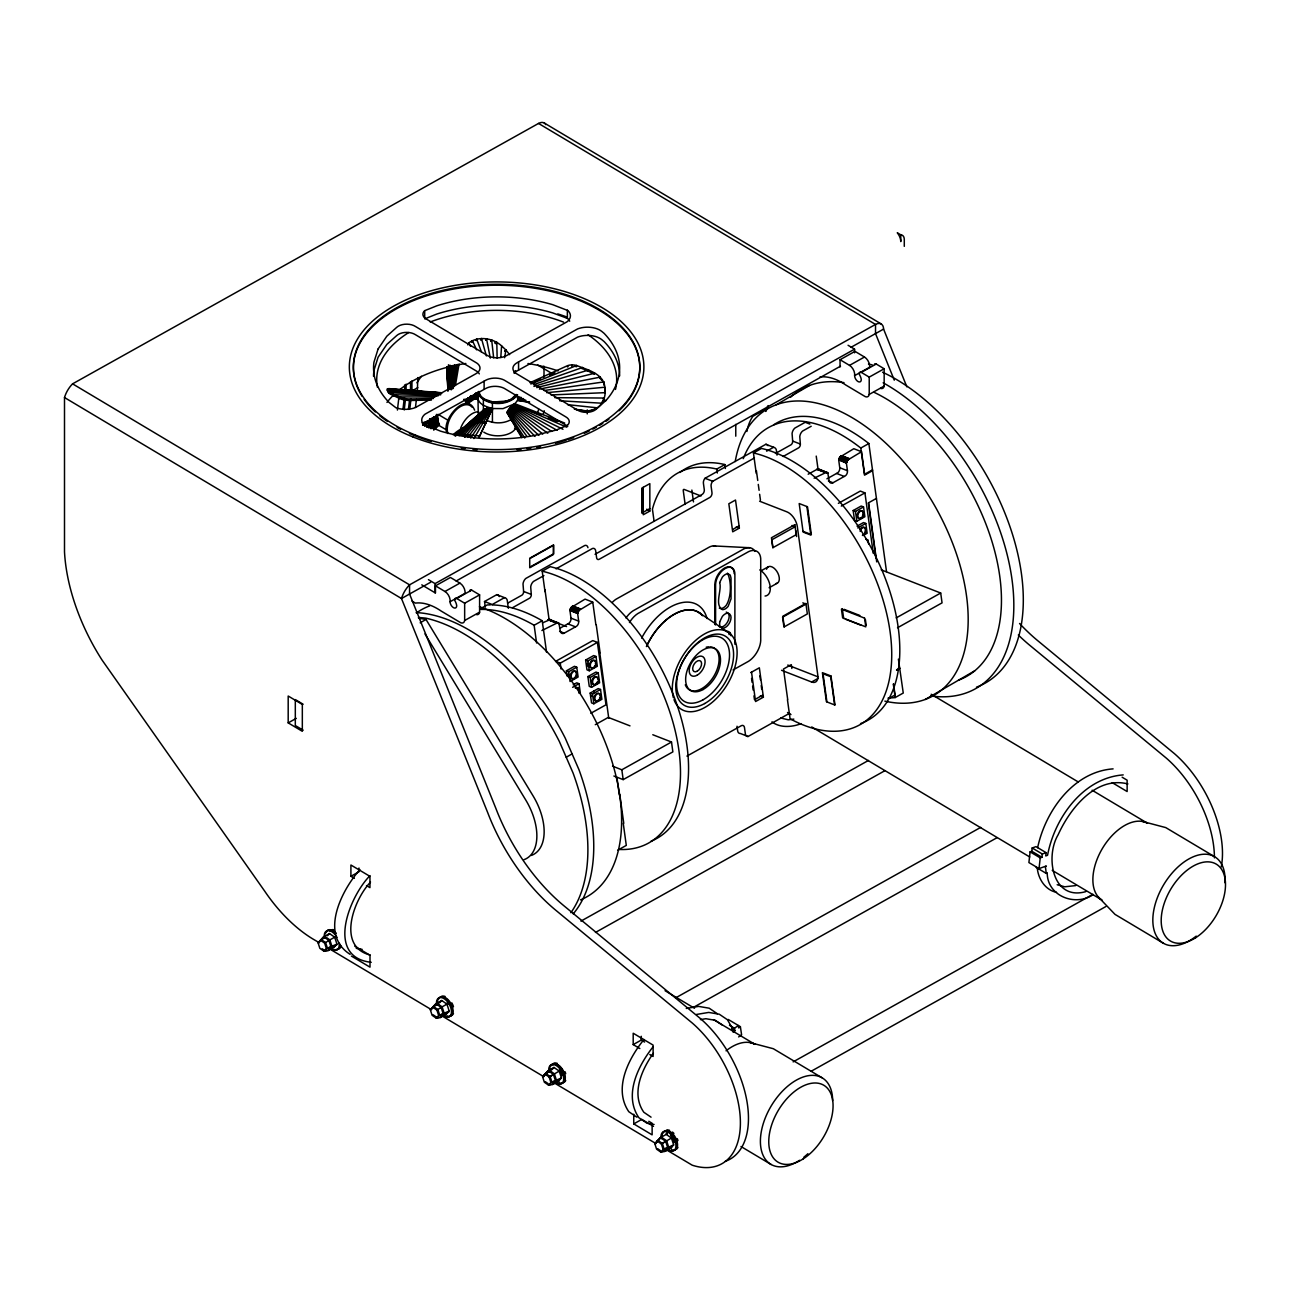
<?xml version="1.0" encoding="UTF-8"?>
<svg xmlns="http://www.w3.org/2000/svg" width="1290" height="1290" viewBox="0 0 1290 1290"><rect width="100%" height="100%" fill="white"/><g stroke="black" fill="none" stroke-linecap="round" stroke-linejoin="round"><path stroke-width="1.5" d="M397.062 390.08L387.468 388.951L390.967 392.789L390.951 394.401L400.142 398.755A15.867 7.434 -0.3 0 0 411.3 400.464L431.441 400.045M394.385 396.369L394.256 394.756L390.967 392.789C392.66 397.385 385.081 390.257 388.483 390.273M450.791 388.306L450.952 366.134M388.854 391.128L388.887 392.789L388.854 391.128L440.745 394.014M387.919 389.838L387.903 391.515L387.919 389.838L441.309 393.402M451.29 389.854L451.984 365.876M387.468 388.951L387.403 390.644L387.468 388.951L441.228 392.966M437.503 414.654L437.471 415.606L436.181 415.251L437.455 415.638L438.423 425.136L446.195 429.763L446.517 432.456M450.678 382.808L450.887 378.808M451.871 389.322L453.177 365.312M500.794 357.427L501.6 345.865C492.844 337.948 478.59 335.755 468.722 342.898A21.882 11.739 8.2 0 0 467.77 344.898M454.403 365.231L452.693 386.952L454.467 365.199M394.063 389.354L393.885 391.047L394.063 389.354L421.927 391.45M571.76 366.199L571.889 364.909M530.013 382.695L567.568 365.651A10.82 7.079 6 0 1 571.212 364.941L571.986 364.909A10.82 7.079 6 0 1 576.646 365.522L575.759 366.602M453.274 388.516L455.854 365.07M1123.219 774.903C1082.907 777.886 1054.478 818.183 1047.561 855.286L1045.738 855.931L1046.109 852.658L1042.304 854.012L1041.917 857.286L1031.806 851.255L1030.113 851.851L1028.904 862.558L1039.014 868.589L1046.351 865.993L1045.4 866.719L1046.271 873.411L1047.222 872.701C1046.996 895.631 1074.538 906.773 1092.63 894.986M1031.806 851.255L1032.177 847.981L1035.999 846.627L1046.109 852.658M1037.628 847.707C1045.303 811.265 1073.232 771.71 1113.109 768.872M1039.014 868.589L1040.24 857.882L1041.917 857.286M397.401 410.075L398.803 398.271M403.028 408.769L404.189 398.933M404.222 409.93L405.382 400.11M408.43 409.414L409.591 399.594M409.849 408.624L411.01 398.787M415.477 407.317L416.412 399.449M417.347 391.579L417.815 377.583M454.37 386.016L457.353 364.425M468.722 342.898L468.528 344.317L468.722 342.898L470.592 346.365M546.67 392.66L604.849 387.226L604.736 393.289L604.849 387.226C603.833 373.6 587.176 369.73 576.646 365.522L530.819 383.985M590.497 410.575A21.398 20.398 71.4 0 0 594.9 409.107C601.204 406.382 604.913 399.32 605.203 392.66L551.024 394.95M504.632 357.733L505.922 349.993L501.6 345.865M576.646 365.522L576.356 366.763M582.483 367.505L582.29 368.714L582.483 367.505L533.544 384.71M455.402 385.517L459.063 363.925M559.747 628.359L567.81 623.844A4.257 2.886 -68.7 0 0 570.986 618.136L569.938 610.493L571.196 607.477L585.063 599.124L592.755 602.124L595.867 624.666M559.602 631.358L564.214 633.148L575.501 626.843A4.257 2.886 -68.7 0 0 578.678 621.135L577.63 613.492L578.904 610.476L592.755 602.124M872.492 469.866L864.623 474.252L861.526 451.71L853.819 448.71L839.967 457.063L838.71 460.079L839.758 467.722A4.257 2.886 -68.7 0 1 836.581 473.446L826.906 478.848M828.374 480.944L832.985 482.75L844.273 476.445A4.257 2.886 -68.7 0 0 847.449 470.721L846.401 463.078L847.675 460.062L861.526 451.71M446.195 429.763C443.986 417.057 466.996 391.128 474.623 410.188M472.463 340.689L472.059 342.156L472.463 340.689L476.591 349.832M592.691 373.423L588.272 371.085L588.595 370.036L533.947 386.436M521.676 437.632L506.954 412.478C509.195 406.06 517.403 404.27 518.419 397.401M515.919 394.675L515.178 395.643M476.316 340.608L476.752 339.189L481.428 351.944M588.272 371.085L588.595 370.036M594.625 373.245L594.303 374.277L594.625 373.245L536.721 387.597M476.316 340.302L476.752 339.189M481.476 338.528L480.944 339.931L481.476 338.528L486.378 355.911M600.253 377.132L599.882 378.083L600.253 377.132L539.413 389.08M486.507 338.738L485.846 340.108L486.507 338.738L490.313 358.072M544.106 390.531L603.833 381.905L604.091 385.291M463.658 399.4L477.961 398.707L470.124 398.626M601.382 403.609L604.381 398.046L554.861 397.659M478.251 413.945L477.977 397.143L470.124 397.127M467.69 397.82L477.751 397.61C478.461 404.802 486.733 406.769 492.425 408.527L479.106 437.294L492.425 408.527L502.987 408.624L514.855 403.722L564.714 423.056M507.438 411.575L524.788 438.036M490.926 341.399L491.684 340.06L493.651 357.814M473.93 438.552L491.538 408.317L492.425 408.527L487.378 408.237L483.927 409.688L455.338 434.907M603.833 381.905L603.365 382.646M508.389 412.074L507.97 410.688L526.723 436.101M490.829 341.35L491.684 340.06M494.651 343.043L495.521 341.753M495.924 343.624L496.795 342.334L497.15 358.136M470.689 438.036L490.668 408.188L491.103 409.607M516.032 394.482L511.114 399.32L504.632 401.609M517.629 394.885C508.712 406.447 486.717 406.479 478.251 394.514M467.786 437.375L489.813 408.108M510.372 409.011L509.776 408.188L509.905 409.639M514 397.175L512.549 398.239M359.894 869.605C341.269 890.664 319.178 934.702 350.106 954.342M370.004 875.636C349.606 896.131 324.838 957.245 371.23 962.308M370.52 882.07C353.508 899.888 336.432 946.683 370.278 955.052M643.968 1039.498C628.504 1058.655 613.072 1088.55 628.794 1111.706L636.921 1117.221M652.901 1047.045C638.002 1065.943 623.489 1095.242 638.905 1117.737L647.032 1123.251L654.078 1124.445M653.401 1053.172C641.823 1069.458 630.826 1093.839 643.839 1112.27L651.063 1117.172M495.828 343.559L496.795 342.334M464.69 437.31L488.975 408.092M486.798 408.366L487.588 409.769L486.604 408.414L459.03 435.504L464.335 434.553L488.168 408.14M504.858 351.154L505.922 349.993L509.615 354.653M336.9 944.635L328.111 950.585L324.032 951.246L319.856 948.344L318.082 942.829L323.677 936.798L329.498 933.557L334.707 937.201L336.932 944.087L333.933 947.344M318.082 942.829L323.677 936.798L328.902 940.442L331.111 947.328L328.111 950.585M324.645 936.266L319.049 942.281L324.645 936.266L329.869 939.894L332.078 946.795L329.095 950.053L324.999 950.714L322.21 948.763M327.499 935.718L329.498 933.557M324.032 951.246L326.418 948.65L336.932 944.087M449.146 1011.57L440.358 1017.536L436.278 1018.197L432.102 1015.278L430.328 1009.78L435.923 1003.749L441.744 1000.508L446.953 1004.136L449.178 1011.038L446.179 1014.279M430.328 1009.78L435.923 1003.749L441.148 1007.393L443.357 1014.279L440.358 1017.536M436.891 1003.217L431.295 1009.231L436.891 1003.217L442.115 1006.845L444.324 1013.73L441.341 1016.988L437.246 1017.649L433.069 1014.746M439.745 1002.669L441.744 1000.508M436.278 1018.197L438.665 1015.585L449.178 1011.038M559.392 1080.697L552.604 1084.487L548.524 1085.148L544.348 1082.229L542.574 1076.715L548.169 1070.7L553.99 1067.443L559.199 1071.087L561.424 1077.972L558.425 1081.23M542.574 1076.715L548.169 1070.7L553.394 1074.328L555.603 1081.23L552.604 1084.487M549.137 1070.152L543.542 1076.182L549.137 1070.152L554.361 1073.796L556.571 1080.681L553.587 1083.939L549.492 1084.6M551.991 1069.62L553.99 1067.443M548.524 1085.148L550.911 1082.536L561.424 1077.972M671.639 1147.632L664.85 1151.422L660.77 1152.083L656.594 1149.18L654.82 1143.666L660.416 1137.651L667.204 1133.862M654.82 1143.666L660.416 1137.651L665.64 1141.279L667.849 1148.181L664.85 1151.422M661.738 1151.551L665.834 1150.89L668.817 1147.632L666.607 1140.747L661.383 1137.103L655.788 1143.117L658.384 1140.36L657.416 1140.892M660.77 1152.083L663.157 1149.487L673.67 1144.923L671.445 1138.038L666.237 1134.394M670.671 1148.181L673.67 1144.923M424.7 310.664L423.862 311.567A11.723 6.773 0 0 0 426.668 319.259L488.007 355.847A13.642 7.869 0 0 0 506.535 355.605L567.068 321.791A17.608 10.159 0 0 0 567.89 310.567L552.717 304.682A123.05 71.047 0 0 0 436.729 305.843L424.7 310.664L424.7 318.888L436.729 314.067A123.05 71.047 0 0 1 552.717 312.906L567.358 318.34L567.358 310.132M542.768 434.037L510.437 407.43L510.953 408.317L511.13 406.689L547.782 433.23M461.626 434.924L487.378 408.237L488.168 409.639L487.378 408.237M434.15 429.409L439.39 424.41L438.955 423.507L438.423 425.136M433.698 430.118L439.39 424.41M504.761 351.09L505.922 349.993M457.869 435.036L485.878 408.64L486.83 410.01L485.878 408.64M455.596 435.988L485.185 408.93M466.012 401.448L468.979 398.739M454.918 435.826L484.54 409.285M465.609 401.98L468.851 399.078M455.563 434.827L484.201 409.994L483.379 410.156L483.379 399.836M433.101 428.812L438.955 423.507M468.915 399.303L465.948 401.916L464.835 400.674M476.365 392.789L473.382 395.401L476.445 392.821M465.819 402.109L468.867 399.416M465.674 425.797L469.689 423.104L476.252 421.346L485.669 422.201L485.862 423.62M465.851 402.964L478.284 392.837M465.964 403.431L478.735 393.531M430.973 428.522L438.632 422.652L437.987 424.216M431.021 428.635L438.068 423.056M696.39 1014.472L708.726 1012.424L719.304 1014.23L727.431 1019.745L732.526 1028.582L733.059 1032.097L734.881 1030.758L734.51 1028.275L738.315 1025.469L738.686 1027.953L740.379 1026.695L728.205 1019.439M738.654 1036.934L741.589 1034.774L740.379 1026.695M467.722 402.786L477.332 395.724M510.969 399.368L508.905 400.271M562.988 429.296L513.323 404.77L514.291 405.415M467.915 403.431L476.042 397.933M428.877 428.038L438.358 421.782L430.505 427.119M320.468 940.217L324.645 943.135L329.869 939.894M432.714 1007.168L436.891 1010.086L442.115 1006.845M544.961 1074.119L549.137 1077.021L560.166 1070.539L561.827 1075.715M545.928 1073.57L550.104 1076.489L554.361 1073.796M657.207 1141.07L661.383 1143.972L672.413 1137.49L674.073 1142.666M658.174 1140.521L662.351 1143.424L666.607 1140.747M776.257 404.77L809.54 385.452M420.201 622.812L426.006 619.442L533.028 795.801A49.326 28.541 59.9 0 1 531.399 855.431M566.229 757.278L572.083 753.876M925.252 699.47L974.821 670.752M438.116 420.911L426.78 427.28L438.149 421.024L436.697 420.314L437.891 419.879M319.388 942.829L315.937 940.765A116.793 66.322 60.8 0 1 264.74 891.213L102.103 660.125A148.237 84.173 60.8 0 1 64.5 551.862L64.5 397.53A20.059 11.771 -59.2 0 1 72.579 383.839L538.527 123.437A11.32 6.644 -59.2 0 1 545.815 124.63M417.815 387.661L410.526 391.725L410.526 381.647M430.666 582.225L401.496 598.528L64.5 397.53M850.9 347.365L883.586 329.095L906.854 386.855M428.425 579.645L435.069 583.612L854.577 349.155L854.577 352.815M421.782 584.854L435.472 593.029L435.472 585.821L450.436 577.469L459.917 583.112A7.466 4.241 60.8 0 1 465.013 593.368L450.065 601.737A4.773 2.709 60.8 0 0 453.387 607.606A4.773 2.709 60.8 0 0 456.708 605.687A8.514 4.838 60.8 0 0 455.031 600.963A2.806 1.596 60.8 0 1 454.999 598.625A2.806 1.596 60.8 0 1 456.708 598.479L471.656 590.127L479.606 594.867L479.606 612.153A6.837 3.886 60.8 0 1 476.607 614.653M840.048 366.924L840.048 359.717L854.996 351.364L864.477 357.024A7.466 4.241 60.8 0 1 869.589 367.279L854.625 375.632A4.773 2.709 60.8 0 0 857.947 381.501A4.773 2.709 60.8 0 0 861.269 379.583A8.514 4.838 60.8 0 0 859.592 374.858A2.806 1.596 60.8 0 1 859.575 372.536A2.806 1.596 60.8 0 1 861.269 372.375L876.216 364.022L884.166 368.763L884.166 386.065A6.837 3.886 60.8 0 1 880.473 388.371M456.128 581.016L840.532 366.167M435.472 585.821L444.953 591.481L459.917 583.112M840.048 359.717L849.53 365.376L864.477 357.024M529.996 558.086L553.604 544.896L553.604 553.829L529.996 567.036M456.708 598.479L464.658 603.22L479.606 594.867M861.269 372.375L869.218 377.115L884.166 368.763M654.03 520.837L652.434 509.195A137.111 77.868 60.8 0 1 716.772 469.06L724.851 464.561L725.383 468.512M649.837 508.599L641.759 513.114L641.759 488.152L649.837 483.637L649.837 511.082L643.242 514.758L643.242 487.33M485.314 607.187L484.524 601.511L496.811 594.642L504.503 597.641A6.692 4.531 -68.7 0 1 507.196 600.06L508.196 607.332A2.709 1.838 -68.7 0 0 508.437 608.283M595.045 554.297L702.002 494.522A3.822 2.596 -68.7 0 0 704.259 489.458L703.421 483.347A4.725 3.209 -68.7 0 1 705.05 478.268L765.889 444.276L773.581 447.275A6.692 4.531 -68.7 0 1 776.274 449.694L777.015 455.144M756.263 473.446L753.441 452.951L761.503 448.436A152.994 86.882 60.8 0 1 887.117 583.37A152.994 86.882 60.8 0 1 860.511 723.609M545.025 591.707L542.203 571.212L550.266 566.697A152.994 86.882 60.8 0 1 675.331 700.148A152.994 86.882 60.8 0 1 651.015 841.209M480.686 608.574L487.152 604.962A169.49 96.25 60.8 0 1 490.329 604.897M504.503 597.641L492.216 604.51L484.524 601.511M543.912 575.614L533.528 581.419A6.224 4.225 -68.7 0 0 530.706 586.918L531.287 594.432A3.177 2.161 -68.7 0 1 529.755 598.092L512.34 607.816M556.038 568.842L592.416 548.508A4.467 3.015 -68.7 0 1 595.674 550.846L596.593 557.586A3.128 2.112 -68.7 0 0 599.237 559.263L709.71 497.521A3.822 2.596 -68.7 0 0 711.951 492.457L711.113 486.33A4.725 3.209 -68.7 0 1 712.741 481.267L754.457 457.95M766.631 451.161L773.581 447.275M811.2 426.248L802.59 431.053A6.224 4.225 -68.7 0 0 799.784 436.552L800.348 444.05A3.177 2.161 -68.7 0 1 798.816 447.727L783.159 456.483M411.994 601.076L415.396 603.107A61.646 35.007 60.8 0 1 441.212 611.089L460.772 622.764A6.837 3.886 60.8 0 0 464.658 620.506L479.606 612.153M819.956 377.003A61.646 35.007 60.8 0 1 845.772 385L865.332 396.659A6.837 3.886 60.8 0 0 869.218 394.418L884.166 386.065M288.186 722.884L302.328 731.317L302.328 704.453L288.186 696.019L288.186 722.884L296.265 718.369M508.131 602.881L522.063 595.093A3.177 2.161 -68.7 0 0 523.595 591.433L523.014 583.935A6.224 4.225 -68.7 0 1 525.836 578.436L584.725 545.509A4.467 3.015 -68.7 0 1 587.95 547.686M775.451 453.483L791.125 444.728A3.177 2.161 -68.7 0 0 792.657 441.067L792.076 433.553A6.224 4.225 -68.7 0 1 794.898 428.054L805.218 422.281L809.846 424.088M480.654 609.428A169.49 96.25 60.8 0 1 497.069 610.831L497.134 610.831A169.748 96.395 60.8 0 1 534.141 625.263L542.219 620.748L546.557 652.288M542.88 622.699L550.282 619.555M808.169 474.22L817.392 469.157L820.327 470.205M743.25 458.66A153.558 87.204 60.8 0 1 860.785 448.049L868.863 443.534L886.504 571.567M814.135 478.187L826.745 472.14M541.897 630.536L557.99 622.554M732.752 529.416L739.218 525.804M739.38 528.094L732.704 531.819L728.834 503.761L735.51 500.036L739.38 528.094L736.3 526.9M872.588 470.656L864.526 475.172L860.785 448.049M838.371 503.342L860.317 491.071L864.929 492.877L873.265 553.329M597.383 642.404L592.771 640.598L555.635 661.351L560.247 663.157L597.383 642.404L605.994 704.792L590.804 713.289M841.306 506.083L864.929 492.877M566.407 670.8L574.453 666.301L576.759 667.204L578.113 677.008L570.067 681.507L568.729 671.687L566.407 670.8L567.149 676.105L568.132 675.541A4.047 2.741 -68.7 0 1 568.164 674.073M585.628 660.061L593.674 655.562L595.98 656.465L597.335 666.269L589.288 670.768L586.982 669.865L585.628 660.061L587.934 660.948L595.98 656.465M853.174 510.534L861.204 506.035L863.526 506.938L864.864 516.742L856.834 521.241L854.528 520.338L853.174 510.534L855.48 511.437L863.526 506.938M876.426 498.408L868.347 502.923L875.975 558.28M568.729 671.687L576.759 667.204M761.568 570.519L768.211 566.81M573.228 684.78L576.727 682.813L579.049 683.716L580.387 693.52M587.901 676.573L595.948 672.074L598.254 672.977L599.608 682.781L591.562 687.28L589.256 686.377L587.901 676.573L590.207 677.476L598.254 672.977M857.06 526.159L863.494 522.563L865.8 523.45L867.154 533.254L863.01 535.576M572.615 687.312L579.049 683.716M857.753 527.949L865.8 523.45M769.114 587.756L777.435 583.112M590.175 693.085L598.221 688.586L600.527 689.489L601.882 699.293L593.835 703.792L591.529 702.889L590.175 693.085L592.497 693.988L600.527 689.489M590.659 696.568L592.126 695.745M595.287 724.674L608.3 717.417L629.988 725.867M366.489 885.585L369.956 887.649L369.956 876.362L350.912 865.01L350.912 876.297L358.991 871.782L358.991 868.025M733.059 669.945L748.651 661.238A18.318 10.739 -59.2 0 0 760.713 640.791L760.713 558.586A18.318 10.739 -59.2 0 0 748.651 551.62L637.728 613.621A18.318 10.739 -59.2 0 0 629.472 622.554M750.748 672.606L759.342 667.801L763.39 697.164L755.569 701.534L751.522 672.171M612.54 766.163L621.828 769.791L671.51 742.024L672.864 751.876L623.183 779.628L613.895 776.016M896.163 617.91L940.7 593.029L942.055 602.865L897.518 627.762M320.678 940.055L324.887 937.717M762.567 695.213L754.489 699.728L753.957 695.858M328.902 940.442L334.707 937.201M781.563 670.3L811.604 682.007L818.07 678.395M686.925 756.101L741.282 725.722A3.822 2.596 -68.7 0 1 744.507 727.721L745.362 733.849A4.725 3.209 -68.7 0 0 748.055 736.493L789.544 713.306M896.582 669.881L899.807 668.075M896.598 670.236L899.678 668.51M888.197 698.825L895.05 694.988L893.535 683.894M617.7 850.191L626.295 845.401L623.231 823.213M888.197 697.938A148.108 84.108 60.8 0 0 895.179 697.551L903.258 693.036L898.388 659.142M580.919 921.125L868.46 760.439M432.924 1007.006L438.745 1003.749M441.148 1007.393L447.92 1003.604M595.464 932.444L884.763 770.759M675.638 997.88L980.706 827.39M545.17 1073.957L550.991 1070.7M693.697 1007.216L997.009 837.71M649.789 1054.494L653.111 1056.462L653.111 1045.11L633.197 1033.226L633.197 1044.594L641.275 1040.079L644.597 1042.062M633.745 1114.237L633.745 1123.896L641.823 1119.381L653.514 1126.347M793.14 1061.88L1092.952 894.325M811.2 1071.232L1105.74 906.612M595.222 408.946L597.415 407.834L567.552 404.641M511.695 419.202C504.39 423.765 494.796 423.894 486.991 420.524M424.7 426.345L437.939 420.121M535.237 381.534L540.607 379.099M549.54 375.035L554.91 372.6M801.251 723.625C792.108 727.189 780.079 728.157 771.968 721.868M422.298 422.862L437.616 418.331M332.078 946.795L327.386 948.102L325.612 942.587L321.436 939.684M444.324 1013.73L439.632 1015.053L437.858 1009.538L433.682 1006.635M556.571 1080.681L551.878 1082.004L550.104 1076.489M668.817 1147.632L664.124 1148.938L662.351 1143.424M436.939 421.33L438.165 421.024M507.196 401.013L492.974 402.012L484.621 399.174M502.519 402.077L500.069 402.254M599.769 378.002L601.817 380.34M686.28 1008.441L698.616 1006.394L709.194 1008.2L717.321 1013.714M700.389 1019.616L705.872 1018.713L715.273 1020.309L722.497 1025.195M793.85 719.111L788.303 719.82L780.692 717.982M1075.699 885.601L1064.718 886.794L1057.171 884.746M1085.809 891.632C1052.398 901.13 1045.013 856.657 1058.155 834.711C1069.942 808.653 1095.79 775.806 1127.912 783.933M447.533 377.535L449.226 377.373M497.65 402.399L495.537 402.222M464.335 434.553L465.045 435.956L464.335 434.553L478.896 435.875M433.44 398.513L411.3 398.965A15.867 7.434 -0.3 0 1 399.32 396.901L394.256 394.756L394.256 396.32M399.465 398.465L399.32 396.901L434.73 397.014M469.915 398.675L477.961 398.707M517.226 397.352L521.176 397.385M394.256 394.756L438.229 395.788M470.221 396.546L478.203 396.74M470.221 398.142L478.219 398.288M474.204 396.24L478.138 396.401M390.967 392.789L440.664 394.837M470.479 396.062L478.429 396.401M713.435 545.912L749.812 547.734M470.673 395.675L478.654 396.127M517.516 398.336L523.547 398.675M559.699 400.771L601.866 403.206M472.93 395.53L478.864 395.917M408.478 391.128L414.429 391.531M424.329 392.192L434.23 392.87M473.865 395.562L477.816 395.837M473.091 395.337L477.074 395.643M425.91 391.757L439.825 392.805M473.672 395.369L477.639 395.659M388.613 388.58L442.035 392.773M473.349 395.256L477.494 395.579M492.796 401.98L491.28 401.609M418.412 617.426L425.781 618.136A177.246 102.603 59.9 0 1 559.392 741.557L573.066 773.016A177.246 102.603 59.9 0 1 570.889 912.707M517.79 399.32L525.756 400.174M518.048 400.319L529.69 402.125M574.308 409.059L584.015 410.559A21.398 20.398 71.4 0 0 589.836 410.607M517.564 400.481L529.206 402.286M575.775 409.527L583.532 410.72A21.398 20.398 71.4 0 0 589.353 410.768L590.981 410.397A21.398 20.398 71.4 0 0 595.383 408.946M418.541 618.152L426.006 619.442M356.25 948.327L362.119 949.359M491.538 408.317L492.635 409.93M1142.585 821.472L1165.773 827.6L1214.341 856.56M750.151 1042.61L773.339 1048.722L821.907 1077.698M1056.558 892.309C1045.545 890.293 1038.273 878.958 1037.321 868.331M719.288 608.122L720.481 608.509A7.95 4.66 -59.2 0 0 726.254 605.284C731.543 596.899 731.495 581.081 727.447 573.115M726.254 612.073C731.285 613.734 728.802 620.893 726.254 623.86A7.95 4.66 -59.2 0 1 720.481 627.085L719.288 626.698M506.954 412.478L521.708 436.343M524.224 408.575L514.984 404.995L514.855 403.722M531.609 411.445L540.832 415.025M548.218 417.879L557.457 421.459M841.419 455.66L849.239 458.579M841.144 455.838L848.981 458.74M840.903 456.047L848.723 458.934M840.774 456.16L848.465 459.159M840.532 456.402L848.352 459.272M840.306 456.644L848.111 459.514M840.193 456.789L847.885 459.788M847.772 459.917L839.967 457.063L847.562 460.207M839.677 457.515L847.465 460.353M839.58 457.676L847.272 460.675M839.403 457.998L847.191 460.836M839.322 458.16L847.014 461.159M839.161 458.498L846.933 461.32M846.788 461.675L839.097 458.676L846.675 462.013M792.657 441.067L800.348 444.05M838.919 459.192L846.611 462.191M838.871 459.369L846.514 462.546M838.774 459.724L846.466 462.723M838.742 459.901L846.401 463.078M839.758 467.722L847.449 470.721M836.581 473.446L844.273 476.445M818.811 469.076L827.777 472.866L829.148 480.96A4.66 3.16 -68.7 0 0 832.985 482.75M818.053 469.012L827.696 472.769M817.521 469.109L827.938 473.075M817.118 469.254L826.551 472.721M816.86 469.366L824.681 472.301M865.767 539.075L868.073 539.978L868.621 543.896M705.05 478.268L712.741 481.267M759.6 501.213L786.9 511.84A12.932 7.353 60.8 0 1 797.317 526.626L817.812 675.299A10.997 6.24 60.8 0 1 811.604 682.007M792.044 525.465L795.237 526.707L771.839 539.784L772.92 547.669M803.025 531.335L811.346 534.576L807.508 506.776L799.187 503.535L803.122 532.077L810.813 535.076L806.879 506.535M701.018 496.005L684.571 489.603A1.854 1.048 60.8 0 0 683.265 490.651L685.151 504.438M881.215 569.857L940.7 593.029M844.063 609.332L859.85 615.475M845.418 619.168L861.204 625.311M802.815 602.849L805.992 604.091L782.595 617.168L783.949 627.005L807.346 613.927L805.895 603.381L782.82 616.265L784.272 626.827M787.755 665.06L817.796 676.766M572.776 605.978L580.468 608.977M572.518 606.155L580.339 609.057M572.26 606.348L580.081 609.251M572.002 606.558L579.823 609.444M571.889 606.687L579.581 609.67L571.647 606.929M571.422 607.187L579.226 610.057M571.309 607.332L579 610.331M578.904 610.476L571.099 607.622L578.694 610.767M570.809 608.074L578.597 610.928M570.712 608.235L578.42 611.234M570.551 608.574L578.323 611.396M570.47 608.735L578.162 611.734M570.325 609.074L578.097 611.895M570.261 609.251L577.968 612.25M523.595 591.433L531.287 594.432M570.196 609.428L577.839 612.605M570.099 609.783L577.791 612.782M570.051 609.96L577.743 612.96M570.003 610.138L577.662 613.314M569.938 610.493L577.63 613.492M570.986 618.136L578.678 621.135M760.326 695.955L763.39 697.164M567.81 623.844L575.501 626.843M549.411 619.41L558.925 623.183L560.376 631.358A4.66 3.16 -68.7 0 0 564.214 633.148M548.895 619.49L559.167 623.489M548.363 619.474L566.568 626.553M548.218 619.716L556.054 622.651M548.089 619.781L555.78 622.78M748.055 736.493L740.363 733.494A4.725 3.209 -68.7 0 1 737.67 730.85L737.025 726.254M652.788 734.736L671.51 742.024M583.709 369.246L588.192 371.101M514.097 404.222L566.681 427.184M550.395 619.603L551.62 620.732M551.749 431.424L511.856 406.011L512.275 406.979L512.582 405.366L557.151 430.344M900.775 234.812L897.26 232.781A9.433 5.45 60 0 1 900.775 241.601L900.775 234.812A9.433 5.45 -60 0 1 904.29 239.569L904.29 246.358M544.219 122.969L881.215 323.951M538.527 123.437L875.523 324.435A11.32 6.644 -59.2 0 1 883.586 329.095M848.062 345.269L854.577 349.155M537.559 364.909L551.33 373.116M1122.155 777.225L1127.138 780.192L1127.138 791.544L1112.206 782.643M646.709 509.211L649.837 511.082M931.203 694.262L1078.263 781.966M1092.114 790.222L1147.471 823.246A44.634 26.187 -59.2 0 0 1102.869 847.675A44.634 26.187 -59.2 0 0 1100.967 899.388M438.019 414.316L448.146 420.347M1032.177 847.981L1042.304 854.012M1030.113 851.851L1040.24 857.882M787.513 712.499L790.963 714.563M811.732 726.947L1029.743 856.963M1052.237 870.379L1102.402 900.307M1036.16 867.38L1046.271 873.411M1163.564 943.361L1115.012 914.384L1098.387 897.066M72.579 383.839L409.559 584.838L409.559 594.013L495.828 808.282A145.786 82.786 60.8 0 0 565.068 906.725L700.293 1018.471A89.381 50.762 60.8 0 1 746.91 1101.176A89.381 50.762 60.8 0 1 725.141 1161.387M303.118 704.243L295.313 699.583L295.313 725.528L303.118 730.188M729.447 1025.26L734.51 1028.275M731.511 1028.743L734.881 1030.758M665.076 990.72L694.488 1008.264M713.515 1019.616L755.037 1044.384A44.634 26.187 -59.2 0 0 726.044 1050.818M350.912 876.297L354.379 878.361M633.197 1044.594L639.84 1048.544M740.992 1146.52L771.13 1164.499M648.789 1121.284L652.127 1123.268L652.127 1134.861L633.745 1123.896M354.766 946.167L370.004 955.261L370.004 967.161L351.38 956.067M329.74 949.005L431.57 1009.748M441.938 1015.923L543.767 1076.666M554.136 1082.842L655.965 1143.585M666.317 1149.761L692.214 1165.193A89.381 50.762 60.8 0 0 740.396 1122.832A89.381 50.762 60.8 0 0 692.214 1022.986L556.99 911.24A145.786 82.786 60.8 0 1 487.765 812.781L401.496 598.528A20.059 11.771 -59.2 0 1 409.559 584.838L875.523 324.435L875.523 333.594L894.276 380.179M565.052 316.727L567.89 318.791A17.608 10.159 0 0 1 569.712 321.21M507.97 410.688L508.824 411.252M698.229 612.121L727.608 631.842M657.561 1148.632L660.335 1150.583M545.315 1081.697L548.089 1083.632M484.443 399.045L481.67 396.917A18.737 10.82 0 0 1 479.251 391.499M509.776 408.188L538.914 435.44M509.147 408.995L535.028 436.455M483.379 410.156L484.476 411.429M508.534 409.833L530.351 436.02M469.318 425.2L468.254 423.878L469.254 425.216M510.437 407.43L511.034 408.237M424.974 633.938L525.756 800.026A49.326 28.541 59.9 0 1 524.127 859.64M486.604 408.414L487.41 409.801M475.3 422.975L474.494 421.588L475.22 422.991M511.13 406.689L511.646 407.592M728.366 631.6L729.156 634.632M478.671 422.652L478.058 421.233L478.574 422.652M467.754 435.81L467.125 434.391L467.657 435.81M480.428 422.685L479.896 421.282L480.332 422.701M512.582 405.366L512.92 406.414M511.856 406.011L512.194 407.06M661.383 1143.972L663.157 1149.487M549.137 1077.021L550.911 1082.536M436.891 1010.086L438.665 1015.585M324.645 943.135L326.418 948.65M491.619 408.672L491.861 409.736M436.536 414.396L437.745 421.282M513.323 404.77L513.517 405.963M868.573 502.81L876.716 561.908M893.325 684.119L895.179 697.551M855.48 511.437L856.834 521.241M865.38 619.49L866.187 625.392M842.306 608.638L843.66 618.49M816.231 456.096L818.086 469.544M834.614 704.872L830.744 676.734L823.036 673.735L826.922 701.873M795.785 530.658L796.591 536.559M791.834 668.462L791.318 664.64L783.498 669.01L787.706 699.583M756.391 470.624L757.746 480.46M758.278 484.395L759.101 490.313M759.633 494.247L760.455 500.149M787.448 699.728L790.077 718.788A152.994 86.882 60.8 0 0 890.116 631.971A152.994 86.882 60.8 0 0 753.441 452.951M759.891 675.847L760.423 679.717M761.229 685.538L761.761 689.408M751.554 678.427L752.086 682.297M752.618 686.167L753.15 690.037M716.772 469.06L717.321 473.027M691.859 490.071L693.488 501.891M621.828 769.791L623.183 779.628M619.748 794.253L623.763 823.326M596.27 625.037L600.108 652.837M599.802 653.208L608.751 718.24M616.91 777.338L619.345 795.075M594.077 690.908L594.319 692.666M587.934 660.948L589.288 670.768M590.207 677.476L591.562 687.28M592.497 693.988L593.835 703.792M560.247 663.157L561.053 669.01M544.977 589.74L548.96 618.668M534.141 625.263L536.592 643M731.027 635.744L730.237 632.713L728.124 631.471A7.95 4.66 -59.2 0 0 726.738 631.584M448.436 364.812L449.452 387M446.84 366.989L447.936 391.047M446.888 367.408L447.953 390.773M449.71 389.451L448.839 367.763A22.639 0.806 84.3 0 0 448.726 365.602M448.017 389.612L447.146 367.94A22.639 0.806 84.3 0 0 447.114 367.263M448.856 366.553L449.678 388.242M447.307 370.456L448.065 390.064M449.339 365.538L449.984 389.483M447.759 369.392L448.259 387.29M450.065 365.151L450.339 389M477.751 397.61L477.768 399.11M399.32 396.901L399.336 398.4M869.218 377.115L869.218 394.418M735.768 424.362L735.768 436.181M734.881 644.226L734.881 574.05A13.432 7.869 -59.2 0 0 725.238 568.487A13.432 7.869 -59.2 0 0 715.595 584.838L715.595 624.941M714.886 624.521L714.886 584.418A13.432 7.869 -59.2 0 1 724.545 568.068A13.432 7.869 -59.2 0 1 734.187 573.631M641.275 1036.289L641.275 1040.079M587.24 409.881L587.24 413.88M518.564 361.909L518.564 370.133M492.425 402.98L492.425 422.394M484.121 381.147L484.121 389.37M464.658 603.22L464.658 620.506M435.069 583.612L435.069 592.787M411.945 380.856L411.945 390.935M406.092 384.13L406.092 390.177M404.657 384.92L404.657 390.967M675.025 1138.602A8.514 4.838 60.8 0 1 675.67 1140.118M329.369 930.735A8.885 5.047 60.8 0 1 331.498 930.638M373.552 376.358A123.05 71.047 0 0 1 373.955 370.391L378.083 357.233L386.823 344.43L396.788 335.497A11.723 6.773 0 0 1 415.525 334.739L476.865 371.327A13.642 7.869 0 0 1 479.316 373.874M619.651 375.906A123.05 71.047 0 0 0 604.107 341.56L601.93 339.754A17.608 10.159 0 0 0 577.597 337.142L517.08 370.956A13.642 7.869 0 0 0 514.146 373.342M552.894 1064.992A8.853 5.031 60.8 0 1 553.7 1064.427M554.668 1064.153A8.853 5.031 60.8 0 1 562.408 1070.087M563.133 1071.651A8.853 5.031 60.8 0 1 563.649 1073.248M868.476 363.99A121.808 70.499 59.9 0 1 872.282 364.925M362.135 396.336A143.206 82.673 0 0 1 510.469 285.622A143.206 82.673 0 0 1 619.055 410.768M608.848 419.25A143.206 82.673 0 0 1 605.897 421.33M602.801 423.362A143.206 82.673 0 0 1 599.592 425.345M596.27 427.264A143.206 82.673 0 0 1 592.852 429.119M589.353 430.908A143.206 82.673 0 0 1 584.322 433.263M573.695 437.584A143.206 82.673 0 0 1 568.148 439.519M566.278 440.132A143.206 82.673 0 0 1 555.522 443.26M540.526 446.598A143.206 82.673 0 0 1 536.704 447.275M530.883 448.178A143.206 82.673 0 0 1 526.965 448.71M521.031 449.372A143.206 82.673 0 0 1 517.064 449.742M477.058 449.807A143.206 82.673 0 0 1 473.075 449.468M465.174 448.565A143.206 82.673 0 0 1 461.272 448.033M431.295 441.486A143.206 82.673 0 0 1 409.382 433.472M400.545 429.231A143.206 82.673 0 0 1 397.11 427.377M387.5 421.459A143.206 82.673 0 0 1 379.663 415.622M375.39 411.945A143.206 82.673 0 0 1 364.167 399.368M437.423 1002.378A10.788 6.127 60.8 0 1 444.921 998.041A10.788 6.127 60.8 0 1 452.435 1011.328A10.788 6.127 60.8 0 1 444.921 1015.665M438.648 998.992A10.788 6.127 60.8 0 1 451.371 1004.362A10.788 6.127 60.8 0 1 447.033 1016.004M436.601 1004.717A10.788 6.127 60.8 0 1 443.47 998.315A10.788 6.127 60.8 0 1 451.452 1012.44A10.788 6.127 60.8 0 1 442.486 1015.165M661.093 1138.619A10.788 6.127 60.8 0 1 667.962 1132.201A10.788 6.127 60.8 0 1 675.944 1146.326A10.788 6.127 60.8 0 1 666.978 1149.051M661.915 1136.264A10.788 6.127 60.8 0 1 668.929 1131.669A10.788 6.127 60.8 0 1 676.863 1144.037A10.788 6.127 60.8 0 1 670.881 1150.261M669.413 1149.551A10.788 6.127 60.8 0 1 667.962 1148.519M663.141 1132.878A10.788 6.127 60.8 0 1 675.863 1138.264A10.788 6.127 60.8 0 1 671.526 1149.89M422.91 424.684A17.608 10.159 0 0 1 425.087 422.362L485.604 388.548A13.642 7.869 0 0 1 504.148 388.306L565.471 424.894A11.723 6.773 0 0 1 567.729 426.522M549.669 1069.329A10.788 6.127 60.8 0 1 557.667 1065.298A10.788 6.127 60.8 0 1 564.617 1079.391A10.788 6.127 60.8 0 1 555.716 1081.568M548.847 1071.668A10.788 6.127 60.8 0 1 555.716 1065.266A10.788 6.127 60.8 0 1 563.698 1079.375A10.788 6.127 60.8 0 1 554.732 1082.1M765.889 444.276A6.692 4.531 -68.7 0 1 768.034 445.679M496.811 594.642A6.692 4.531 -68.7 0 1 498.327 595.351M498.585 595.577A6.692 4.531 -68.7 0 1 499.294 596.593M550.894 1065.927A10.788 6.127 60.8 0 1 563.617 1071.313A10.788 6.127 60.8 0 1 559.279 1082.955M340.189 944.377A10.788 6.127 60.8 0 1 335.545 949.763M334.142 949.424A10.788 6.127 60.8 0 1 332.675 948.714M325.322 933.799A10.788 6.127 60.8 0 1 335.545 933.476M339.077 943.119A10.788 6.127 60.8 0 1 330.24 948.214M324.354 937.782A10.788 6.127 60.8 0 1 328.176 930.574A10.788 6.127 60.8 0 1 337.012 937.379M340.689 945.651A10.788 6.127 60.8 0 1 336.19 949.392M326.402 932.041A10.788 6.127 60.8 0 1 336.19 933.121M515.549 428.49A18.689 10.788 0 0 1 483.782 432.134M516.645 394.595A19.366 11.191 0 0 1 495.279 402.673A19.366 11.191 0 0 1 478.606 391.499M515.613 370.601A10.82 5.418 -53.9 0 1 513.984 372.181M453.241 434.811A40.361 23.301 0 0 1 468.222 425.877M514.533 428.07A40.361 23.301 0 0 1 517.451 429.618M332.836 929.493A10.788 6.127 60.8 0 1 334.287 930.203M341.221 946.505A10.788 6.127 60.8 0 1 340.528 947.618M339.592 948.392A10.788 6.127 60.8 0 1 338.464 948.811M553.475 1063.508A10.788 6.127 60.8 0 1 557.328 1063.379M565.02 1071.732A10.788 6.127 60.8 0 1 565.713 1073.667M565.713 1080.407A10.788 6.127 60.8 0 1 564.085 1082.294M666.865 1130.04A10.788 6.127 60.8 0 1 669.575 1130.33M672.493 1132.072A10.788 6.127 60.8 0 1 673.912 1133.426M677.266 1138.667A10.788 6.127 60.8 0 1 677.96 1140.602M677.96 1147.342A10.788 6.127 60.8 0 1 676.331 1149.229M1196.233 936.105A50.278 29.493 -59.2 0 1 1153.05 924.575A50.278 29.493 -59.2 0 1 1188.251 859.301A50.278 29.493 -59.2 0 1 1224.984 882.779M799.574 1160.29A50.278 29.493 -59.2 0 1 760.455 1143.666A50.278 29.493 -59.2 0 1 795.35 1080.714A50.278 29.493 -59.2 0 1 832.647 1100.644M807.911 1153.695A50.278 29.493 -59.2 0 1 803.799 1157.243M1018.326 635.003A145.786 82.786 60.8 0 0 1031.016 646.322L1166.241 758.068A89.381 50.762 60.8 0 1 1214.422 857.898M1019.552 623.489A145.786 82.786 60.8 0 0 1039.095 641.807L1174.319 753.553A89.381 50.762 60.8 0 1 1221.291 866.896M544.219 410.768A129.226 75.804 -59.2 0 1 543.074 414.59M543.848 366.102A119.986 70.386 -59.2 0 1 543.912 377.244M538.688 409.188A119.986 70.386 -59.2 0 1 537.559 413.074M567.423 366.924A10.82 7.079 6 0 1 568.116 366.715M882.586 372.23A180.794 104.651 59.9 0 1 1013.569 537.882A180.794 104.651 59.9 0 1 976.465 687.167M883.15 382.808A180.794 104.651 59.9 0 1 1011.537 576.308A180.794 104.651 59.9 0 1 930.816 695.939M765.712 410.962A180.794 104.651 59.9 0 1 768.082 405.592M735.219 461.546A165.652 95.895 59.9 0 1 853.319 418.363A165.652 95.895 59.9 0 1 967.097 600.559A165.652 95.895 59.9 0 1 884.843 701.131M790.415 397.385A165.652 95.895 59.9 0 1 843.999 382.646M874.152 392.353A165.652 95.895 59.9 0 1 992.849 544.412A165.652 95.895 59.9 0 1 958.535 680.153M416.412 612.976A165.652 95.895 59.9 0 1 429.699 605.881M479.412 606.784A165.652 95.895 59.9 0 1 609.444 753.666A165.652 95.895 59.9 0 1 580.468 899.888M416.235 612.573A177.246 102.603 59.9 0 1 565.246 738.154L578.936 769.614A177.246 102.603 59.9 0 1 573.212 913.868M441.228 996.557A10.788 6.127 60.8 0 1 445.082 996.444M451.839 1002.878A10.788 6.127 60.8 0 1 453.467 1006.716M453.467 1013.456A10.788 6.127 60.8 0 1 450.71 1015.762M447.904 433.521A18.689 10.965 -59.2 0 1 454.935 411.123A18.689 10.965 -59.2 0 1 471.979 407.124M460.562 428.457A18.689 10.965 -59.2 0 1 478.638 411.736M710.387 646.854A24.268 14.238 -59.2 0 1 712.87 677.798A24.268 14.238 -59.2 0 1 685.28 684.813M706.178 647.225A24.268 14.238 -59.2 0 1 709.032 646.806M673.396 697.729A45.102 26.461 -59.2 0 1 712.403 630.616A45.102 26.461 -59.2 0 1 728.592 682.233A45.102 26.461 -59.2 0 1 674.009 699.68M641.614 638.099A52.825 30.992 -59.2 0 1 678.83 603.398A52.825 30.992 -59.2 0 1 707.033 618.523M766.534 569.229A9.369 5.321 60.8 0 1 776.79 571.26A9.369 5.321 60.8 0 1 776.08 583.515M759.794 569.906A15.109 8.579 60.8 0 1 769.953 585.096A15.109 8.579 60.8 0 1 765.051 596.044M625.972 617.958A18.318 10.739 -59.2 0 1 633.051 610.831L743.991 548.831A18.318 10.739 -59.2 0 1 754.876 551.378M612.25 602.462A15.464 9.078 -59.2 0 1 616.023 599.221L709.661 546.896A15.464 9.078 -59.2 0 1 715.644 546.218M588.079 334.755A119.986 69.273 0 0 1 615.475 389.451M377.454 387.29A119.986 69.273 0 0 1 408.753 332.53M430.215 321.984A119.986 69.273 0 0 1 563.537 322.113M386.968 402.416A119.986 69.273 0 0 1 392.918 395.675M399.755 389.612A119.986 69.273 0 0 1 465.867 363.474M527.949 363.538A119.986 69.273 0 0 1 558.119 370.907M603.236 398.529A119.986 69.273 0 0 1 605.542 401.255M557.812 313.922A129.226 74.61 0 0 1 566.923 317.017M861.672 517.209A4.047 2.741 -68.7 0 1 857.205 516.193A4.047 2.741 -68.7 0 1 860.769 510.663A4.047 2.741 -68.7 0 1 862.51 515.919M860.188 531.48A4.047 2.741 -68.7 0 1 863.72 527.449A4.047 2.741 -68.7 0 1 865.929 531.206A4.047 2.741 -68.7 0 1 862.397 535.237M859.979 529.722A4.047 2.741 -68.7 0 1 864.09 527.417A4.047 2.741 -68.7 0 1 864.784 532.431M593.061 667.623A4.047 2.741 -68.7 0 1 589.74 666.156A4.047 2.741 -68.7 0 1 591.336 661.077A4.047 2.741 -68.7 0 1 595.061 661.222M595.464 662.463A4.047 2.741 -68.7 0 1 595.432 663.947M594.964 665.447A4.047 2.741 -68.7 0 1 594.126 666.737M587.756 666.043A4.047 2.741 -68.7 0 1 587.385 663.334M594.174 684.49A4.047 2.741 -68.7 0 1 591.9 681.249A4.047 2.741 -68.7 0 1 594.738 676.879A4.047 2.741 -68.7 0 1 597.754 678.975M597.238 681.959A4.047 2.741 -68.7 0 1 595.335 684.151M575.13 687.796A4.047 2.741 -68.7 0 1 578.533 689.715M575.808 688.054A4.047 2.741 -68.7 0 1 578.807 688.747A4.047 2.741 -68.7 0 1 578.71 692.956M598.689 699.777A4.047 2.741 -68.7 0 1 594.432 699.599A4.047 2.741 -68.7 0 1 596.254 693.81A4.047 2.741 -68.7 0 1 600.027 695.487M599.995 696.971A4.047 2.741 -68.7 0 1 599.511 698.471M679.927 472.495A137.111 77.868 60.8 0 1 724.851 464.561M773.613 424.862A153.558 87.204 60.8 0 1 868.863 443.534M542.203 571.212A152.994 86.882 60.8 0 1 673.316 723.497A152.994 86.882 60.8 0 1 618.878 849.449M491.941 604.913A169.49 96.25 60.8 0 1 505.148 606.316L505.196 606.316A169.748 96.395 60.8 0 1 542.219 620.748M746.878 431.505A77.561 44.037 60.8 0 1 752.828 416.331L767.776 407.979A77.561 44.037 60.8 0 0 765.728 411.445M849.53 365.376A7.466 4.241 60.8 0 1 854.625 375.632M874.41 364.377A2.806 1.596 60.8 0 1 876.216 364.022M444.953 591.481A7.466 4.241 60.8 0 1 450.065 601.737M469.705 591.433A2.806 1.596 60.8 0 1 471.656 590.127M416.912 382.808A129.355 75.884 -59.2 0 1 421.378 376.309M559.457 1069.587A8.514 4.838 60.8 0 1 560.424 1070.926M666.108 1133.233A8.514 4.838 60.8 0 1 667.188 1133.346M670.623 1135.377A8.514 4.838 60.8 0 1 672.671 1137.877M447.211 1002.652A8.514 4.838 60.8 0 1 448.178 1003.975M437.471 416.412L433.601 416.928L437.471 416.412M719.659 582.596C722.126 590.207 714.16 604.671 722.352 609.622A7.95 4.66 -59.2 0 0 728.124 606.397L731.027 598.882L731.027 578.113L730.237 575.082L728.124 573.84A7.95 4.66 -59.2 0 0 722.352 577.065L719.659 582.596M719.659 621.941L719.659 625.666L722.352 628.198A7.95 4.66 -59.2 0 0 728.124 624.973C730.672 622.006 733.155 614.862 728.124 613.185A7.95 4.66 -59.2 0 0 722.352 616.41L719.659 621.941M378.083 349.01L373.955 362.168A123.05 71.047 0 0 0 389.096 402.48L395.901 407.721A17.608 10.159 0 0 0 415.332 407.608L475.849 373.778A13.642 7.869 0 0 0 476.865 363.103L415.525 326.515A11.723 6.773 0 0 0 396.788 327.273L386.823 336.206L378.083 349.01M606.106 400.319L596.141 409.253A11.723 6.773 0 0 1 577.404 410.01L516.065 373.423A13.642 7.869 0 0 1 517.08 362.732L577.597 328.918A17.608 10.159 0 0 1 601.93 331.546L604.107 333.352A123.05 71.047 0 0 1 606.106 400.319M477.929 392.241L465.803 402.464L477.913 392.305M567.439 425.281L556.474 429.973L534.35 435.52A123.05 71.047 0 0 1 440.487 431.134L423.217 424.184A17.608 10.159 0 0 1 425.087 414.138L485.604 380.324A13.642 7.869 0 0 1 504.148 380.082L565.471 416.67A11.723 6.773 0 0 1 567.439 425.281M553.426 545.347L529.722 558.586L529.722 567.761L553.426 554.523L553.426 545.347M794.834 524.691L771.452 537.753L772.823 547.734L796.204 534.673L794.834 524.691M437.729 419.121L422.62 424.99L437.729 419.121M437.52 417.315L429.796 418.96L437.52 417.315M864.574 618.136L841.435 609.138L842.644 617.862L865.784 626.859L864.574 618.136M830.986 675.992L822.391 672.654L826.406 701.728L835.001 705.082L830.986 675.992M468.012 426.055L466.916 424.781L467.98 426.087M476.961 422.749L476.252 421.346L476.865 422.749M470.511 435.859L469.995 434.44L470.415 435.859M482.218 422.862L481.799 421.443L482.121 422.862M484.04 423.168L483.718 421.766L483.927 423.168M412.897 436.923A147.286 85.043 0 0 0 643.404 373.826A147.286 85.043 0 0 0 433.504 290.121A147.286 85.043 0 0 0 412.897 436.923M415.219 434.988A143.206 82.673 0 0 0 639.324 373.632A143.206 82.673 0 0 0 435.262 292.25A143.206 82.673 0 0 0 415.219 434.988M1195.653 937.733A44.747 26.252 -59.2 0 0 1219.969 867.202A44.747 26.252 -59.2 0 0 1164.418 902.79A44.747 26.252 -59.2 0 0 1195.653 937.733M803.219 1158.871A44.747 26.252 -59.2 0 0 827.535 1088.341A44.747 26.252 -59.2 0 0 771.984 1123.929A44.747 26.252 -59.2 0 0 803.219 1158.871M702.421 615.604A46.988 27.574 -59.2 0 0 646.451 646.58A47.053 27.606 -59.2 0 1 702.502 615.524M697.132 675.218A11.078 6.498 -59.2 0 0 704.018 657.803A11.078 6.498 -59.2 0 0 690.247 665.511A11.078 6.498 -59.2 0 0 697.132 675.218M697.132 671.268A6.224 3.66 -59.2 0 0 701.002 661.48A6.224 3.66 -59.2 0 0 693.262 665.801A6.224 3.66 -59.2 0 0 697.132 671.268M704.695 703.534A40.216 23.591 -59.2 0 0 729.721 640.292A40.216 23.591 -59.2 0 0 679.669 668.268A40.216 23.591 -59.2 0 0 704.695 703.534M703.066 699.793A36.83 21.608 -59.2 0 0 725.98 641.872A36.83 21.608 -59.2 0 0 680.153 667.494A36.83 21.608 -59.2 0 0 703.066 699.793M703.066 689.537A24.268 14.238 -59.2 0 0 718.159 651.369A24.268 14.238 -59.2 0 0 687.973 668.252A24.268 14.238 -59.2 0 0 703.066 689.537M862.01 517.822A4.047 2.741 -68.7 0 0 862.494 511.179A4.047 2.741 -68.7 0 0 857.85 515.484A4.047 2.741 -68.7 0 0 862.01 517.822M594.464 667.349A4.047 2.741 -68.7 0 0 594.948 660.69A4.047 2.741 -68.7 0 0 590.304 664.995A4.047 2.741 -68.7 0 0 594.464 667.349M574.582 677.831A4.047 2.741 -68.7 0 0 575.066 671.171A4.047 2.741 -68.7 0 0 570.422 675.476A4.047 2.741 -68.7 0 0 574.582 677.831M575.259 678.088A4.047 2.741 -68.7 0 0 575.743 671.429A4.047 2.741 -68.7 0 0 571.099 675.734A4.047 2.741 -68.7 0 0 575.259 678.088M596.738 683.861A4.047 2.741 -68.7 0 0 597.222 677.218A4.047 2.741 -68.7 0 0 592.578 681.523A4.047 2.741 -68.7 0 0 596.738 683.861M599.028 700.389A4.047 2.741 -68.7 0 0 599.511 693.73A4.047 2.741 -68.7 0 0 594.867 698.035A4.047 2.741 -68.7 0 0 599.028 700.389"/></g></svg>
